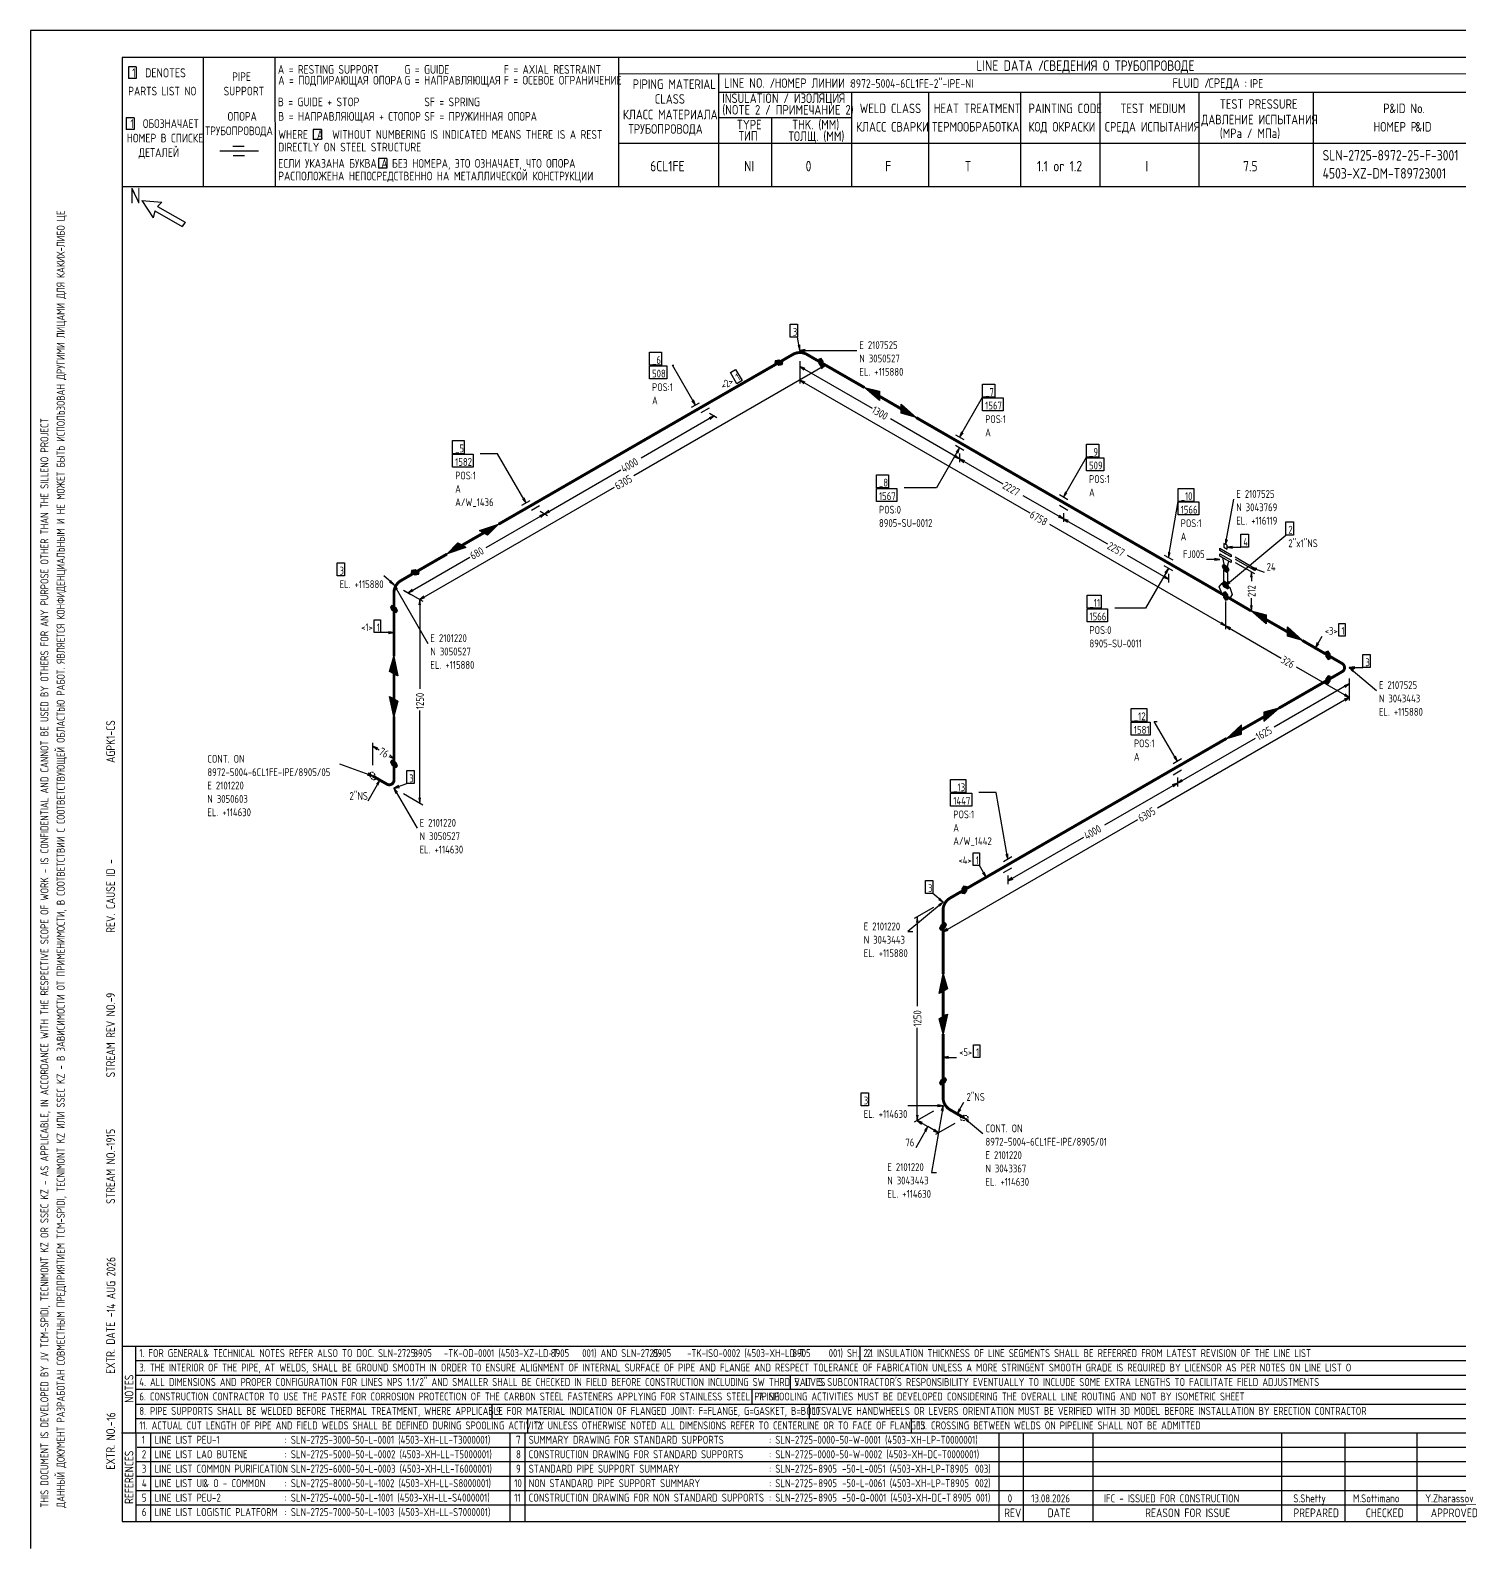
# Model space of a CAD drawing. Extents: x -1005 to 594, y -998 to 420.
# Drawn here: x 0 to 395.3, y 0 to 420 of the extents above; entities that cross this region are included whole.
import ezdxf

# ---------------------------------------------------------------- set-up
doc = ezdxf.new("R2010")
doc.units = 0
doc.linetypes.add('GT100', pattern=[0.8, 0.533333, -0.266667])
doc.styles.add('TTFN17', font='GOST type A')

msp = doc.modelspace()

# ---------------------------------------------------------------- linework, layer by layer
at = {"layer": 'GT_1', "flags": 128}
for points in [[(0, 420), (0, 0)], [(594, 420), (0, 420)], [(589.1, 412.5), (25.4, 412.5)], [(25.4, 412.5), (25.4, 7.5)], [(47.8, 412.5), (47.8, 376.7)], [(67.6, 412.5), (67.7, 376.7)], [(162.7, 412.5), (162.7, 376.7)], [(29.3, 409.9), (27.1, 409.9)], [(27.1, 409.9), (27.1, 406.7)], [(29.3, 409.9), (29.3, 406.7)], [(589.1, 408), (162.7, 407.9)], [(190.3, 407.8), (190.3, 376.7)], [(29.3, 406.7), (27.1, 406.7)], [(190.3, 402.9), (402.7, 402.9)], [(227.1, 402.9), (227.1, 376.7)], [(248.4, 402.9), (248.4, 376.8)], [(273.9, 402.9), (273.9, 376.7)], [(295.8, 402.9), (295.8, 376.7)], [(323.2, 402.9), (323.2, 376.7)], [(354.8, 402.9), (354.8, 376.8)], [(28.7, 395.8), (26.5, 395.8)], [(26.5, 395.8), (26.5, 392.6)], [(28.7, 395.8), (28.7, 392.6)], [(227.1, 395.8), (190.3, 395.8)], [(205, 395.8), (205, 376.7)], [(28.7, 392.6), (26.5, 392.6)], [(80.5, 392.6), (78.2, 392.6)], [(78.2, 392.6), (78.2, 389.8)], [(80.5, 392.6), (80.5, 389.8)], [(63.1, 386.6), (52.4, 386.6)], [(59.1, 387.9), (56, 387.9)], [(80.5, 389.8), (78.2, 389.8)], [(230.2, 388.7), (162.7, 388.7)], [(402.7, 388.7), (226.9, 388.7)], [(59.2, 385.3), (56.1, 385.3)], [(98.6, 384.6), (96.3, 384.6)], [(96.3, 384.6), (96.3, 381.9)], [(98.6, 384.6), (98.6, 381.9)], [(98.6, 381.9), (96.3, 381.9)], [(402.7, 376.7), (25.4, 376.7)], [(30.8, 372.9), (34, 368.1)], [(30.8, 372.9), (36.4, 372.5)], [(34.4, 370.1), (34, 368.1)], [(34.4, 370.1), (42, 365.7)], [(36.4, 372.5), (35.2, 371.3)], [(35.2, 371.3), (42.8, 366.9)], [(42.8, 366.9), (42, 365.7)], [(210.15, 338.75), (212.175, 338.75), (212.175, 335.15), (210.15, 335.15), (210.15, 338.75)], [(212.85, 331.475), (212.175, 335.15)], [(212.325, 332.9), (212.85, 331.475), (212.85, 332.975)], [(171.225, 330.95), (174.6, 330.95), (174.6, 327.35), (171.225, 327.35), (171.225, 330.95)], [(207, 328.775), (206.025, 328.625), (205.875, 328.1), (207, 327.425), (207.975, 327.575), (208.125, 328.1), (207, 328.775)], [(205.904, 328.2), (207.958, 328.2)], [(205.961, 328.4), (207.625, 328.4)], [(206.018, 328.6), (207.292, 328.6)], [(206.042, 328), (208.096, 328)], [(206.375, 327.8), (208.039, 327.8)], [(206.708, 327.6), (207.982, 327.6)], [(214.35, 331.7), (212.85, 331.475), (214.35, 331.25)], [(212.85, 331.475), (228.6, 331.475)], [(212.85, 328.475), (212.85, 326.075)], [(212.85, 328.475), (212.85, 322.325)], [(215.475, 329.975), (220.8, 326.9)], [(219.3, 328.4), (218.7, 329.225), (218.1, 329.075), (218.1, 327.8), (218.7, 326.975), (219.3, 327.125), (219.3, 328.4)], [(218.1, 329), (218.864, 329)], [(218.1, 328.8), (219.009, 328.8)], [(218.1, 328.6), (219.155, 328.6)], [(218.1, 328.4), (219.3, 328.4)], [(218.1, 328.2), (219.3, 328.2)], [(218.1, 328), (219.3, 328)], [(218.1, 327.8), (219.3, 327.8)], [(218.245, 327.6), (219.3, 327.6)], [(219.975, 327.35), (166.95, 296.75)], [(171.225, 327.2), (176.025, 327.2), (176.025, 323.6), (171.225, 323.6), (171.225, 327.2)], [(183.975, 316.325), (177.6, 327.35), (177.975, 327.35)], [(193.65, 325.325), (195.075, 326.225), (196.875, 323.15), (195.45, 322.25), (193.65, 325.325)], [(214.275, 326.45), (212.85, 326.975), (213.975, 326)], [(212.85, 326.975), (232.8, 315.5)], [(218.391, 327.4), (219.3, 327.4)], [(218.536, 327.2), (219.3, 327.2)], [(218.85, 326.375), (219.975, 327.35), (218.55, 326.825)], [(214.275, 322.7), (212.85, 323.225), (213.975, 322.25)], [(212.85, 323.225), (276.45, 286.55)], [(230.7, 321.2), (234.825, 320.15), (234.825, 317.6), (230.7, 321.2), (234.825, 320), (234.825, 317.675), (231.075, 320.975), (234.825, 319.775), (234.825, 317.9), (231.45, 320.75), (234.825, 319.625), (234.825, 318.05), (231.825, 320.525), (234.825, 319.475), (234.825, 318.2), (232.275, 320.3), (234.825, 319.325), (234.825, 318.35), (232.65, 320.075), (234.825, 319.1), (234.825, 318.575), (233.025, 319.85), (234.825, 318.95), (234.825, 318.725), (233.475, 319.625), (234.825, 318.8)], [(263.4, 322.1), (266.775, 322.1), (266.775, 318.5), (263.4, 318.5), (263.4, 322.1)], [(182.85, 315.725), (185.1, 317)], [(183, 317.45), (183.975, 316.325), (183.45, 317.75)], [(187.725, 315.5), (185.475, 314.225)], [(240.9, 315.275), (240.9, 316.625), (245.025, 312.875), (240.9, 314.075), (240.9, 316.475), (244.65, 313.1), (240.9, 314.15), (240.9, 316.25), (244.2, 313.325), (240.9, 314.375), (240.9, 316.1), (243.825, 313.625), (240.9, 314.525), (240.9, 315.95), (243.45, 313.775), (240.9, 314.675), (240.9, 315.8), (243, 314.075), (240.9, 314.825), (240.9, 315.575), (242.7, 314.225), (240.9, 315.05), (240.9, 315.425), (242.25, 314.525), (240.9, 315.2), (240.9, 315.275), (245.025, 312.875)], [(257.025, 307.475), (263.4, 318.5)], [(263.4, 318.35), (269.1, 318.35), (269.1, 314.75), (263.4, 314.75), (263.4, 318.35)], [(189.15, 313.325), (168.975, 301.7)], [(188.025, 312.35), (189.15, 313.325), (187.725, 312.8)], [(187.875, 314.075), (189.9, 312.875)], [(257.025, 301.475), (237.9, 312.5)], [(255.9, 308.15), (258.225, 306.8)], [(255.9, 308.15), (258.225, 306.8)], [(257.55, 308.9), (257.025, 307.475), (258, 308.6)], [(116.775, 306.5), (120, 306.5), (120, 302.9), (116.775, 302.9), (116.775, 306.5)], [(116.775, 302.75), (122.475, 302.75), (122.475, 299.15), (116.775, 299.15), (116.775, 302.75)], [(137.1, 289.25), (129.225, 302.9), (124.425, 302.9)], [(257.025, 304.475), (250.65, 293.45), (241.65, 293.45)], [(255.6, 302), (257.025, 301.475), (255.9, 302.45)], [(258.225, 303.8), (255.9, 305.15)], [(258.225, 303.8), (255.9, 305.15)], [(256.5, 303.05), (257.025, 304.475), (256.05, 303.35)], [(257.025, 302.975), (257.025, 300.575)], [(257.025, 302.975), (257.025, 300.575)], [(292.125, 305.525), (295.5, 305.525), (295.5, 301.925), (292.125, 301.925), (292.125, 305.525)], [(142.275, 286.25), (163.275, 298.4)], [(258.45, 300.95), (257.025, 301.475), (258.15, 300.5)], [(257.025, 301.475), (268.95, 294.575)], [(285.75, 290.9), (292.125, 301.925)], [(292.125, 301.775), (296.925, 301.775), (296.925, 298.175), (292.125, 298.175), (292.125, 301.775)], [(234, 297.05), (237.375, 297.05), (237.375, 293.45), (234, 293.45), (234, 297.05)], [(107.7, 262.55), (161.55, 293.6)], [(135.975, 288.65), (138.225, 289.925)], [(136.125, 290.375), (137.1, 289.25), (136.575, 290.675)], [(234, 293.3), (239.7, 293.3), (239.7, 289.7), (234, 289.7), (234, 293.3)], [(285.75, 284.9), (274.65, 291.275)], [(284.625, 291.575), (286.95, 290.225)], [(286.275, 292.325), (285.75, 290.9), (286.725, 292.025)], [(317.475, 293.3), (321.825, 293.3), (321.825, 289.7), (317.475, 289.7), (317.475, 293.3)], [(330.6, 277.775), (332.85, 290.3)], [(142.275, 286.25), (126, 276.875)], [(140.85, 288.425), (138.6, 287.15)], [(141.15, 285.275), (142.275, 286.25), (140.85, 285.725)], [(141, 287), (143.025, 285.8)], [(141, 287), (143.025, 285.8)], [(143.4, 287.225), (142.275, 286.25), (143.7, 286.775)], [(284.325, 285.425), (285.75, 284.9), (284.625, 285.875)], [(286.95, 287.225), (284.625, 288.575)], [(285.75, 286.4), (285.75, 284)], [(285.75, 286.4), (285.75, 284)], [(314.775, 274.175), (317.475, 289.7)], [(317.475, 289.55), (323.175, 289.55), (323.175, 285.95), (317.475, 285.95), (317.475, 289.55)], [(125.4, 281), (124.2, 281.675), (129.525, 283.4), (126.45, 280.4), (124.35, 281.6), (129.15, 283.175), (126.375, 280.475), (124.5, 281.525), (128.7, 282.95), (126.225, 280.55), (124.65, 281.45), (128.325, 282.65), (126.075, 280.625), (124.8, 281.3), (127.95, 282.5), (125.925, 280.7), (124.95, 281.225), (127.5, 282.2), (125.775, 280.775), (125.1, 281.15), (127.2, 282.05), (125.625, 280.85), (125.25, 281.075), (126.75, 281.75), (125.475, 280.925), (125.4, 281), (129.525, 283.4)], [(330.6, 255.275), (282, 283.325)], [(287.175, 284.375), (285.75, 284.9), (286.875, 283.925)], [(285.75, 284.9), (297.9, 277.925)], [(347.25, 284), (349.425, 284), (349.425, 280.4), (347.25, 280.4), (347.25, 284)], [(115.275, 275.15), (118.275, 278.225), (120.45, 276.95), (115.275, 275.15), (118.425, 278.15), (120.375, 277.025), (115.65, 275.375), (118.575, 278.075), (120.225, 277.1), (116.025, 275.6), (118.725, 278), (120.075, 277.175), (116.4, 275.825), (118.875, 277.85), (119.925, 277.25), (116.85, 276.05), (119.025, 277.775), (119.775, 277.325), (117.225, 276.275), (119.175, 277.7), (119.625, 277.4), (117.6, 276.5), (119.25, 277.625), (119.475, 277.475), (118.05, 276.725), (119.4, 277.55)], [(330.075, 277.025), (331.05, 276.5), (331.05, 277.55), (330.075, 278.075), (330.075, 277.025)], [(330.6, 266.45), (347.25, 280.4)], [(330.6, 279.275), (330.6, 277.775), (331.125, 279.2)], [(332.55, 277.25), (331.05, 277.025), (332.55, 276.8)], [(334.8, 280.625), (336.975, 280.625), (336.975, 277.025), (334.8, 277.025), (334.8, 280.625)], [(104.475, 264.425), (121.575, 274.25)], [(314.775, 268.175), (303.45, 274.7)], [(313.65, 274.85), (315.975, 273.5)], [(313.65, 274.85), (315.975, 273.5)], [(314.775, 275.675), (314.775, 274.175), (315.3, 275.6)], [(329.025, 273.65), (325.275, 273.65)], [(327.525, 273.425), (329.025, 273.65), (327.525, 273.875)], [(330.6, 275.225), (329.025, 276.125), (329.025, 276.725), (332.175, 274.925), (332.175, 274.325), (330.6, 275.225)], [(330.6, 273.65), (329.025, 274.55), (329.025, 275.225), (332.175, 273.425), (332.175, 272.75), (330.6, 273.65)], [(329.775, 274.175), (330.3, 271.4), (330.975, 271.025), (331.5, 273.125)], [(331.05, 277.025), (334.8, 277.025)], [(333.225, 274.325), (338.55, 271.25)], [(333.225, 273.725), (338.55, 270.65)], [(84.825, 272.675), (86.85, 272.675), (86.85, 269.075), (84.825, 269.075), (84.825, 272.675)], [(100.575, 266.675), (97.725, 269.075)], [(106.425, 270.725), (105.45, 270.575), (105.3, 270.05), (106.425, 269.375), (107.4, 269.525), (107.55, 270.05), (106.425, 270.725)], [(105.343, 270.2), (107.3, 270.2)], [(105.383, 270), (107.536, 270)], [(105.4, 270.4), (106.967, 270.4)], [(105.612, 270.6), (106.633, 270.6)], [(105.717, 269.8), (107.479, 269.8)], [(106.05, 269.6), (107.421, 269.6)], [(314.775, 271.175), (308.4, 260.15), (299.925, 260.15)], [(313.35, 268.7), (314.775, 268.175), (313.65, 269.15)], [(315.975, 270.5), (313.65, 271.85)], [(315.975, 270.5), (313.65, 271.85)], [(314.25, 269.75), (314.775, 271.175), (313.8, 270.05)], [(314.775, 269.675), (314.775, 267.275)], [(330, 272.225), (329.625, 271.775), (330, 270.95), (331.2, 270.275), (331.575, 270.725), (331.2, 271.55), (330, 272.225)], [(329.646, 271.8), (330.756, 271.8)], [(329.705, 271.6), (331.111, 271.6)], [(329.795, 271.4), (331.268, 271.4)], [(329.812, 272), (330.4, 272)], [(329.886, 271.2), (331.359, 271.2)], [(329.977, 271), (331.45, 271)], [(330.6, 267.35), (330.075, 267.65), (330.075, 270.65), (331.125, 270.05), (331.125, 267.05), (330.6, 267.35)], [(330.267, 270.8), (331.541, 270.8)], [(330.622, 270.6), (331.471, 270.6)], [(333.225, 272.825), (338.55, 269.75)], [(337.95, 268.7), (337.725, 270.2), (337.5, 268.7)], [(339.225, 271.175), (337.725, 271.4), (339, 270.65)], [(337.725, 271.4), (341.25, 270.125)], [(337.725, 270.2), (337.725, 267.65)], [(99.3, 267.425), (100.575, 266.675), (99.6, 267.8)], [(101.55, 265.55), (100.575, 266.675), (101.1, 265.25)], [(100.575, 266.675), (109.95, 250.4)], [(103.2, 265.175), (108.525, 262.1)], [(103.2, 265.175), (105.225, 263.975)], [(103.2, 265.175), (108.525, 262.1)], [(105.6, 265.4), (104.475, 264.425), (105.9, 264.95)], [(330.6, 263.525), (329.625, 264.125), (328.8, 266.075), (329.625, 267.05), (331.725, 265.85), (332.4, 263.975), (331.725, 262.925), (330.6, 263.525)], [(330, 267.425), (329.625, 266.975), (330, 266.15), (331.2, 265.475), (331.575, 265.925), (331.2, 266.75), (330, 267.425)], [(329.646, 267), (330.756, 267)], [(329.705, 266.8), (331.111, 266.8)], [(329.795, 266.6), (331.268, 266.6)], [(329.812, 267.2), (330.4, 267.2)], [(329.886, 266.4), (331.359, 266.4)], [(329.977, 266.2), (331.45, 266.2)], [(331.2, 263.825), (330.6, 264.65), (330, 264.5), (330, 263.225), (330.6, 262.4), (331.2, 262.55), (331.2, 263.825)], [(330.267, 266), (331.541, 266)], [(331.575, 267.575), (330.6, 266.45), (331.875, 267.2)], [(330.622, 265.8), (331.471, 265.8)], [(99.975, 260.9), (99.6, 260.45), (99.975, 259.625), (101.175, 258.95), (101.55, 259.4), (101.175, 260.225), (99.975, 260.9)], [(99.725, 260.6), (100.508, 260.6)], [(107.925, 261.05), (107.7, 262.55), (107.475, 261.05)], [(108.825, 263.525), (107.7, 262.55), (109.125, 263.075)], [(107.7, 262.55), (107.7, 237.875)], [(292.275, 263.75), (296.175, 263.75), (296.175, 260.15), (292.275, 260.15), (292.275, 263.75)], [(330, 264.4), (330.782, 264.4)], [(330, 264.2), (330.927, 264.2)], [(330, 264), (331.073, 264)], [(330, 263.8), (331.2, 263.8)], [(330, 263.6), (331.2, 263.6)], [(330, 263.4), (331.2, 263.4)], [(330.018, 263.2), (331.2, 263.2)], [(330.164, 263), (331.2, 263)], [(330.309, 262.8), (331.2, 262.8)], [(330.455, 262.6), (331.2, 262.6)], [(330.6, 262.025), (330.6, 254.375)], [(330.6, 260.525), (330.6, 254.375)], [(333.225, 262.025), (338.55, 258.95)], [(337.5, 260.9), (337.725, 259.4), (337.95, 260.9)], [(337.725, 259.4), (337.725, 262.925)], [(95.1, 256.925), (96.825, 256.925), (96.825, 253.4), (95.1, 253.4), (95.1, 256.925)], [(99.623, 260.4), (100.864, 260.4)], [(99.714, 260.2), (101.186, 260.2)], [(99.805, 260), (101.277, 260)], [(99.895, 259.8), (101.368, 259.8)], [(100.019, 259.6), (101.459, 259.6)], [(100.375, 259.4), (101.55, 259.4)], [(100.731, 259.2), (101.383, 259.2)], [(292.275, 260), (297.975, 260), (297.975, 256.4), (292.275, 256.4), (292.275, 260)], [(329.175, 255.8), (330.6, 255.275), (329.475, 256.25)], [(337.65, 259.4), (341.775, 258.35), (341.775, 255.8), (337.65, 259.4), (341.775, 258.2), (341.775, 255.875), (338.025, 259.175), (341.775, 257.975), (341.775, 256.1), (338.4, 258.95), (341.775, 257.825), (341.775, 256.25), (338.775, 258.725), (341.775, 257.675), (341.775, 256.4), (339.225, 258.5), (341.775, 257.525), (341.775, 256.55), (339.6, 258.275), (341.775, 257.3), (341.775, 256.775), (339.975, 258.05), (341.775, 257.15), (341.775, 256.925), (340.425, 257.825), (341.775, 257)], [(100.575, 253.4), (96.825, 253.4)], [(99.075, 253.175), (100.575, 253.4), (99.075, 253.625)], [(332.025, 254.75), (330.6, 255.275), (331.725, 254.3)], [(330.6, 255.275), (345.975, 246.35)], [(347.7, 253.625), (347.7, 254.975), (351.825, 251.225), (347.7, 252.425), (347.7, 254.825), (351.45, 251.45), (347.7, 252.5), (347.7, 254.6), (351, 251.675), (347.7, 252.725), (347.7, 254.45), (350.625, 251.975), (347.7, 252.875), (347.7, 254.3), (350.25, 252.125), (347.7, 253.025), (347.7, 254.15), (349.8, 252.425), (347.7, 253.175), (347.7, 253.925), (349.5, 252.575), (347.7, 253.4), (347.7, 253.775), (349.05, 252.875), (347.7, 253.55), (347.7, 253.625), (351.825, 251.225)], [(355.425, 249.2), (357.3, 252.425)], [(361.95, 255.95), (363.675, 255.95), (363.675, 252.425), (361.95, 252.425), (361.95, 255.95)], [(355.95, 250.625), (355.425, 249.2), (356.4, 250.325)], [(359.55, 247.4), (358.95, 248.225), (358.35, 248.075), (358.35, 246.8), (358.95, 245.975), (359.55, 246.125), (359.55, 247.4)], [(358.35, 248), (359.114, 248)], [(358.35, 247.8), (359.259, 247.8)], [(100.575, 242), (99.375, 242.675), (100.575, 246.8), (101.625, 241.4), (99.525, 242.6), (100.575, 246.35), (101.55, 241.475), (99.675, 242.525), (100.575, 245.825), (101.4, 241.55), (99.825, 242.45), (100.575, 245.375), (101.25, 241.625), (99.975, 242.3), (100.575, 244.925), (101.1, 241.7), (100.125, 242.225), (100.575, 244.475), (100.95, 241.775), (100.275, 242.15), (100.575, 244.025), (100.8, 241.85), (100.425, 242.075), (100.575, 243.575), (100.65, 241.925), (100.575, 242), (100.575, 246.8)], [(364.8, 235.475), (350.25, 243.875)], [(358.35, 247.6), (359.405, 247.6)], [(358.35, 247.4), (359.55, 247.4)], [(358.35, 247.2), (359.55, 247.2)], [(358.35, 247), (359.55, 247)], [(358.35, 246.8), (359.55, 246.8)], [(358.495, 246.6), (359.55, 246.6)], [(358.641, 246.4), (359.55, 246.4)], [(358.786, 246.2), (359.55, 246.2)], [(366.3, 243.95), (364.8, 243.725), (366.3, 243.5)], [(364.8, 243.725), (368.55, 243.725)], [(366.075, 242.975), (364.8, 243.725), (365.775, 242.6)], [(364.8, 243.725), (372.3, 237.425)], [(368.55, 247.325), (370.575, 247.325), (370.575, 243.725), (368.55, 243.725), (368.55, 247.325)], [(358.35, 239.375), (358.95, 239.225), (359.55, 240.05), (359.55, 241.325), (358.95, 241.475), (358.35, 240.65), (358.35, 239.375)], [(358.35, 240.6), (359.55, 240.6)], [(358.35, 240.4), (359.55, 240.4)], [(358.35, 240.2), (359.55, 240.2)], [(358.35, 240), (359.514, 240)], [(358.35, 239.8), (359.368, 239.8)], [(358.35, 239.6), (359.223, 239.6)], [(358.35, 239.4), (359.077, 239.4)], [(358.459, 240.8), (359.55, 240.8)], [(358.605, 241), (359.55, 241)], [(358.75, 241.2), (359.55, 241.2)], [(364.8, 240.725), (364.8, 234.575)], [(364.8, 240.725), (364.8, 238.325)], [(364.8, 240.725), (364.8, 234.575)], [(100.575, 230.225), (99.375, 235.7), (101.625, 234.425), (100.575, 230.225), (99.525, 235.625), (101.55, 234.5), (100.575, 230.675), (99.675, 235.55), (101.4, 234.575), (100.575, 231.05), (99.825, 235.475), (101.25, 234.65), (100.575, 231.575), (99.975, 235.325), (101.1, 234.725), (100.575, 232.025), (100.125, 235.25), (100.95, 234.8), (100.575, 232.475), (100.275, 235.175), (100.8, 234.875), (100.575, 232.925), (100.425, 235.1), (100.65, 234.95), (100.575, 233.375), (100.575, 235.025)], [(364.8, 235.475), (311.775, 204.875)], [(364.8, 239.225), (344.025, 227.225)], [(363.675, 238.25), (364.8, 239.225), (363.375, 238.7)], [(363.375, 236), (364.8, 235.475), (363.675, 236.45)], [(363.675, 234.5), (364.8, 235.475), (363.375, 234.95)], [(107.7, 206.225), (107.7, 231.875)], [(304.5, 232.4), (308.85, 232.4), (308.85, 228.8), (304.5, 228.8), (304.5, 232.4)], [(345.3, 232.475), (341.175, 231.425), (341.175, 228.875), (345.3, 232.475), (341.175, 231.275), (341.175, 228.95), (344.925, 232.25), (341.175, 231.05), (341.175, 229.175), (344.55, 232.025), (341.175, 230.9), (341.175, 229.325), (344.175, 231.8), (341.175, 230.75), (341.175, 229.475), (343.725, 231.575), (341.175, 230.6), (341.175, 229.625), (343.35, 231.35), (341.175, 230.375), (341.175, 229.85), (342.975, 231.125), (341.175, 230.225), (341.175, 230), (342.525, 230.9), (341.175, 230.075)], [(304.5, 228.65), (309.75, 228.65), (309.75, 225.05), (304.5, 225.05), (304.5, 228.65)], [(317.25, 217.775), (310.875, 228.8), (311.7, 228.8)], [(335.025, 226.55), (335.025, 227.9), (330.9, 224.15), (335.025, 225.35), (335.025, 227.75), (331.275, 224.375), (335.025, 225.425), (335.025, 227.525), (331.725, 224.6), (335.025, 225.65), (335.025, 227.375), (332.1, 224.9), (335.025, 225.8), (335.025, 227.225), (332.475, 225.05), (335.025, 225.95), (335.025, 227.075), (332.925, 225.35), (335.025, 226.1), (335.025, 226.85), (333.225, 225.5), (335.025, 226.325), (335.025, 226.7), (333.675, 225.8), (335.025, 226.475), (335.025, 226.55), (330.9, 224.15)], [(94.725, 216.725), (94.725, 222.875)], [(317.25, 211.775), (338.85, 224.225)], [(96.15, 221.45), (94.725, 221.975), (95.85, 221)], [(94.725, 221.975), (96.45, 221)], [(99.15, 219.125), (100.575, 218.6), (99.45, 219.575)], [(100.575, 218.6), (99.675, 219.125)], [(100.575, 213.35), (100.575, 219.5)], [(318.375, 218.45), (316.05, 217.1)], [(316.275, 218.9), (317.25, 217.775), (316.725, 219.2)], [(94.725, 213.725), (85.575, 217.025)], [(93.225, 213.95), (94.725, 213.725), (93.45, 214.475)], [(99.975, 218.075), (99.6, 217.625), (99.975, 216.8), (101.175, 216.125), (101.55, 216.575), (101.175, 217.4), (99.975, 218.075)], [(99.611, 217.6), (100.819, 217.6)], [(99.702, 217.4), (101.175, 217.4)], [(99.746, 217.8), (100.464, 217.8)], [(99.793, 217.2), (101.266, 217.2)], [(99.884, 217), (101.357, 217)], [(99.975, 216.8), (101.448, 216.8)], [(100.331, 216.6), (101.539, 216.6)], [(100.686, 216.4), (101.404, 216.4)], [(104.1, 215.225), (106.125, 215.225), (106.125, 211.625), (104.1, 211.625), (104.1, 215.225)], [(316.05, 214.1), (318.375, 215.45)], [(96.675, 212.6), (93.3, 206.75)], [(96.15, 211.175), (96.675, 212.6), (95.7, 211.475)], [(100.575, 210.35), (104.1, 211.625)], [(101.85, 211.1), (100.575, 210.35), (102.075, 210.575)], [(101.55, 209.225), (100.575, 210.35), (101.1, 208.925)], [(100.575, 210.35), (106.95, 199.325)], [(254.55, 212.75), (258.75, 212.75), (258.75, 209.15), (254.55, 209.15), (254.55, 212.75)], [(317.25, 211.775), (297.075, 200.15)], [(316.125, 210.8), (317.25, 211.775), (315.825, 211.25)], [(317.25, 213.275), (317.25, 210.875)], [(317.25, 213.275), (317.25, 210.875)], [(318.375, 212.75), (317.25, 211.775), (318.675, 212.3)], [(103.2, 208.85), (108.525, 205.775)], [(107.475, 207.725), (107.7, 206.225), (107.925, 207.725)], [(254.55, 209), (260.4, 209), (260.4, 205.4), (254.55, 205.4), (254.55, 209)], [(270.375, 190.7), (267.15, 209.15), (262.35, 209.15)], [(252.45, 170.6), (306.3, 201.725)], [(270.375, 184.7), (291.375, 196.85)], [(260.775, 192.5), (262.5, 192.5), (262.5, 188.975), (260.775, 188.975), (260.775, 192.5)], [(271.5, 191.375), (269.175, 190.025)], [(269.85, 192.125), (270.375, 190.7), (270.375, 192.2)], [(247.575, 184.85), (249.6, 184.85), (249.6, 181.25), (247.575, 181.25), (247.575, 184.85)], [(264.375, 185.75), (262.5, 188.975)], [(263.4, 186.875), (264.375, 185.75), (263.85, 187.175)], [(269.175, 187.025), (271.5, 188.375)], [(270.375, 186.2), (270.375, 183.8)], [(271.5, 185.675), (270.375, 184.7), (271.8, 185.225)], [(252.45, 178.85), (249.6, 181.25)], [(257.7, 182.525), (258.3, 183.35), (258.9, 183.2), (258.9, 181.925), (258.3, 181.1), (257.7, 181.25), (257.7, 182.525)], [(257.7, 182.4), (258.9, 182.4)], [(257.7, 182.2), (258.9, 182.2)], [(257.7, 182), (258.9, 182)], [(257.7, 181.8), (258.809, 181.8)], [(257.7, 181.6), (258.664, 181.6)], [(257.7, 181.4), (258.518, 181.4)], [(257.755, 182.6), (258.9, 182.6)], [(257.9, 182.8), (258.9, 182.8)], [(258.045, 183), (258.9, 183)], [(258.191, 183.2), (258.9, 183.2)], [(252.45, 178.85), (242.7, 170.675), (244.125, 170.675)], [(249.825, 177.35), (244.5, 174.275)], [(251.175, 179.6), (252.45, 178.85), (251.475, 179.975)], [(251.475, 177.725), (252.45, 178.85), (251.175, 178.1)], [(245.55, 173.225), (245.325, 174.725), (245.1, 173.225)], [(245.325, 174.725), (245.325, 150.05)], [(253.05, 171.8), (253.425, 172.625), (253.05, 173.075), (251.85, 172.4), (251.475, 171.575), (251.85, 171.125), (253.05, 171.8)], [(251.85, 172.4), (253.323, 172.4)], [(252.206, 172.6), (253.414, 172.6)], [(252.45, 175.85), (252.45, 169.7)], [(252.561, 172.8), (253.279, 172.8)], [(251.486, 171.6), (252.694, 171.6)], [(251.577, 171.8), (253.05, 171.8)], [(251.621, 171.4), (252.339, 171.4)], [(251.668, 172), (253.141, 172)], [(251.759, 172.2), (253.232, 172.2)], [(253.575, 171.575), (252.45, 170.6), (253.875, 171.125)], [(252.45, 158.975), (253.65, 154.85), (251.4, 153.575), (252.45, 158.975), (253.5, 154.775), (251.475, 153.65), (252.45, 158.525), (253.35, 154.7), (251.625, 153.725), (252.45, 158.15), (253.2, 154.625), (251.775, 153.8), (252.45, 157.625), (253.05, 154.475), (251.925, 153.875), (252.45, 157.175), (252.9, 154.4), (252.075, 153.95), (252.45, 156.725), (252.75, 154.325), (252.225, 154.025), (252.45, 156.275), (252.6, 154.25), (252.375, 154.1), (252.45, 155.825), (252.45, 154.175)], [(252.45, 147.2), (253.65, 147.875), (252.45, 142.4), (251.4, 146.6), (253.5, 147.8), (252.45, 142.85), (251.475, 146.675), (253.35, 147.725), (252.45, 143.375), (251.625, 146.75), (253.2, 147.65), (252.45, 143.825), (251.775, 146.825), (253.05, 147.5), (252.45, 144.275), (251.925, 146.9), (252.9, 147.425), (252.45, 144.725), (252.075, 146.975), (252.75, 147.35), (252.45, 145.175), (252.225, 147.05), (252.6, 147.275), (252.45, 145.625), (252.375, 147.125), (252.45, 147.2), (252.45, 142.4)], [(245.325, 118.4), (245.325, 144.05)], [(260.85, 139.4), (262.575, 139.4), (262.575, 135.875), (260.85, 135.875), (260.85, 139.4)], [(253.95, 136.1), (252.45, 135.875), (253.95, 135.65)], [(252.45, 135.875), (256.2, 135.875)], [(253.05, 128.975), (253.425, 129.8), (253.05, 130.25), (251.85, 129.575), (251.475, 128.75), (251.85, 128.3), (253.05, 128.975)], [(229.8, 126.125), (231.825, 126.125), (231.825, 122.525), (229.8, 122.525), (229.8, 126.125)], [(251.498, 128.8), (252.739, 128.8)], [(251.589, 129), (253.061, 129)], [(251.6, 128.6), (252.383, 128.6)], [(251.68, 129.2), (253.152, 129.2)], [(251.77, 129.4), (253.243, 129.4)], [(251.894, 129.6), (253.334, 129.6)], [(252.25, 129.8), (253.425, 129.8)], [(252.606, 130), (253.258, 130)], [(252.45, 122.525), (242.7, 122.525)], [(252.45, 122.525), (249.225, 104.075), (250.65, 104.075)], [(250.95, 122.3), (252.45, 122.525), (250.95, 122.75)], [(252.45, 121.025), (252.45, 122.525), (251.925, 121.1)], [(256.35, 120.275), (258.225, 123.5)], [(249.825, 121.025), (244.5, 117.95)], [(249.825, 121.025), (244.5, 117.95)], [(245.1, 119.9), (245.325, 118.4), (245.55, 119.9)], [(246.75, 117.875), (245.325, 118.4), (246.45, 117.425)], [(245.325, 118.4), (248.25, 116.75)], [(255.675, 117.65), (250.35, 114.575)], [(256.875, 121.7), (256.35, 120.275), (257.325, 121.4)], [(259.575, 118.4), (258.3, 119.15), (259.275, 118.025)], [(258.3, 119.15), (263.475, 114.8)], [(248.25, 116.75), (244.875, 110.9)], [(247.725, 115.325), (248.25, 116.75), (247.275, 115.625)], [(251.175, 115.025), (248.25, 116.75)], [(249.75, 115.55), (251.175, 115.025), (250.05, 116)], [(25.3, 56), (402.7, 56)], [(29.1, 56), (29.2, 7.5)], [(229.4, 56), (229.4, 52)], [(29.1, 52), (402.7, 52)], [(29.1, 48), (402.7, 48)], [(210.2, 48), (210.2, 44)], [(402.7, 44), (29.1, 44)], [(199.6, 44), (199.6, 40)], [(29.2, 40), (402.7, 40)], [(127.6, 40), (127.6, 36)], [(215.4, 40), (215.4, 36)], [(29.1, 36), (402.7, 36)], [(137.5, 36), (137.5, 32)], [(243.6, 36), (243.6, 32)], [(25.2, 32), (402.7, 32)], [(33.2, 32), (33.2, 7.6)], [(132.6, 32), (132.6, 7.6)], [(136.8, 32), (136.8, 7.6)], [(267.9, 32), (267.9, 7.5)], [(274.6, 32), (274.6, 7.5)], [(293.9, 32), (293.9, 7.5)], [(346.1, 32), (346.1, 7.5)], [(363.6, 32), (363.6, 7.5)], [(383.5, 32), (383.5, 7.5)], [(402.7, 28), (29.5, 28)], [(402.7, 24), (29.1, 24)], [(402.7, 20), (29.1, 20)], [(402.7, 16), (29.1, 16)], [(402.7, 12), (29.2, 12)], [(25.4, 7.5), (589.1, 7.5)], [(0, 0), (0, 0)]]:
    msp.add_lwpolyline(points, dxfattribs=at)
at = {"layer": 'GT_1', "const_width": 0.8, "flags": 128}
for points in [[(185.25, 315.575), (207, 328.1)], [(207, 328.1), (210.9, 330.35)], [(214.8, 330.35), (218.7, 328.1)], [(218.7, 328.1), (230.7, 321.2)], [(234.825, 318.8), (240.9, 315.275)], [(138.375, 288.5), (185.25, 315.575)], [(245.025, 312.875), (257.025, 305.975)], [(257.025, 305.975), (285.75, 289.4)], [(129.525, 283.4), (138.375, 288.5)], [(285.75, 289.4), (314.775, 272.675)], [(119.4, 277.55), (125.4, 281)], [(106.425, 270.05), (115.275, 275.15)], [(314.775, 272.675), (330.6, 263.525)], [(102.525, 267.8), (106.425, 270.05)], [(100.575, 259.925), (100.575, 264.425)], [(330.6, 263.525), (337.65, 259.4)], [(100.575, 246.8), (100.575, 259.925)], [(341.775, 257), (347.7, 253.625)], [(351.825, 251.225), (358.95, 247.1)], [(358.95, 247.1), (362.85, 244.85)], [(100.575, 235.025), (100.575, 242)], [(358.95, 240.35), (345.3, 232.475)], [(362.85, 242.6), (358.95, 240.35)], [(100.575, 217.1), (100.575, 230.225)], [(341.175, 230.075), (335.025, 226.55)], [(330.9, 224.15), (317.25, 216.275)], [(100.575, 212.6), (100.575, 217.1)], [(317.25, 216.275), (270.375, 189.2)], [(94.725, 213.725), (98.625, 211.475)], [(270.375, 189.2), (258.3, 182.225)], [(258.3, 182.225), (254.4, 179.975)], [(252.45, 176.6), (252.45, 172.1)], [(252.45, 172.1), (252.45, 158.975)], [(252.45, 154.175), (252.45, 147.2)], [(252.45, 142.4), (252.45, 129.275)], [(252.45, 129.275), (252.45, 124.775)], [(254.4, 121.4), (258.3, 119.15)]]:
    msp.add_lwpolyline(points, dxfattribs=at)
for points in [[(210.9, 330.35, -0.267941), (214.8, 330.35)], [(100.575, 264.425, -0.268116), (102.525, 267.8)], [(362.85, 244.85, -0.57736), (362.85, 242.6)], [(98.625, 211.475, 0.577127), (100.575, 212.6)], [(254.4, 179.975, 0.267786), (252.45, 176.6)], [(252.45, 124.775, 0.268126), (254.4, 121.4)]]:
    msp.add_lwpolyline(points, format="xyb", dxfattribs=at)
at = {"layer": 'GT_1', "linetype": 'GT100', "flags": 128}
for points in [[(95.325, 212.75), (94.725, 212.6), (94.125, 213.425), (94.125, 214.7), (94.725, 214.85), (95.325, 214.025), (95.325, 212.75)], [(259.425, 119.15), (259.275, 119.675), (258.3, 119.825), (257.175, 119.15), (257.325, 118.625), (258.3, 118.475), (259.425, 119.15)]]:
    msp.add_lwpolyline(points, dxfattribs=at)

# ---------------------------------------------------------------- texts
at = {"layer": 'GT_1', "style": 'TTFN17'}
for s, height, p in [('LINE DATA /', 2.8875, (261.633, 408.8)), ('СВЕДЕНИЯ О ТРУБОПРОВОДЕ', 2.8875, (280.233, 408.8)), (' 1  DENOTES', 2.5025, (26.875, 407)), (' PIPE', 2.4062, (54.561, 406)), ('A = RESTING SUPPORT', 2.40625, (68.461, 408)), ('A = ПОДПИРАЮЩАЯ ОПОРА', 2.40625, (68.561, 405)), ('G = GUIDE', 2.4062, (103.461, 408)), ('G = НАПРАВЛЯЮЩАЯ', 2.40625, (103.461, 405)), ('F = AXIAL RESTRAINT', 2.40625, (130.961, 408)), ('F = ОСЕВОЕ ОГРАНИЧЕНИЕ', 2.40625, (130.961, 405)), ('PARTS LIST NO', 2.40625, (27.061, 402)), ('SUPPORT', 2.4062, (53.461, 402)), ('PIPING MATERIAL', 2.64687, (166.597, 403.8)), ('LINE NO. /', 2.6469, (191.897, 404.1)), ('НОМЕР ЛИНИИ :', 2.59875, (205.89, 404.1)), ('8972-5004-6CL1FE-2"-IPE-NI', 2.40625, (226.861, 404.1)), ('FLUID /', 2.6469, (315.897, 404.1)), ('СРЕДА :', 2.6469, (325.897, 404.1)), ('IPE', 2.4062, (337.361, 404.1)), ('B = GUIDE + STOP', 2.40625, (68.461, 399)), ('SF = SPRING', 2.40625, (108.961, 399)), ('CLASS', 2.6469, (172.697, 399.7)), ('(NOTE 2 / ПРИМЕЧАНИЕ 2)', 2.64687, (191.397, 396.7)), ('INSULATION / ИЗОЛЯЦИЯ', 2.64687, (191.397, 399.9)), ('WELD CLASS', 2.6469, (229.397, 397.1)), ('HEAT TREATMENT', 2.64687, (249.897, 397.1)), ('PAINTING CODE', 2.64687, (276.097, 397.1)), ('TEST MEDIUM', 2.64687, (301.497, 397.1)), ('TEST PRESSURE', 2.64687, (328.997, 398.3)), ('P', 2.647, (374.197, 397.1)), ('&ID No.', 2.6469, (375.908, 397.1)), (' 1  ОБОЗНАЧАЕТ', 2.40625, (26.461, 393)), ('ОПОРА', 2.4062, (54.561, 395)), ('B = НАПРАВЛЯЮЩАЯ + СТОПОР', 2.40625, (68.561, 395)), ('SF = ПРУЖИННАЯ ОПОРА', 2.40625, (108.961, 395)), ('КЛАСС МАТЕРИАЛА', 2.64687, (163.897, 395.4)), ('TYPE', 2.6469, (195.397, 392.6)), ('THK. (MM)', 2.6469, (210.697, 392.6)), ('ДАВЛЕНИЕ ИСПЫТАНИЯ', 2.64687, (323.897, 394)), ('НОМЕР В СПИСКЕ', 2.40625, (26.661, 389)), ('ТРУБОПРОВОДА', 2.40625, (48.361, 391)), ('WHERE  A  WITHOUT NUMBERING IS INDICATED MEANS THERE IS A REST', 2.40625, (68.561, 390)), ('ТРУБОПРОВОДА', 2.64687, (165.397, 391.4)), ('ТИП', 2.6469, (195.897, 389.5)), ('ТОЛЩ. (ММ)', 2.6469, (209.697, 389.4)), ('КЛАСС СВАРКИ', 2.64687, (228.397, 392)), ('ТЕРМООБРАБОТКА', 2.64687, (249.397, 392)), ('КОД ОКРАСКИ', 2.64687, (276.097, 392)), ('СРЕДА ИСПЫТАНИЯ', 2.64687, (297.197, 392)), ('(MPa / МПа)', 2.64687, (328.997, 390.2)), ('НОМЕР P', 2.6469, (371.497, 392)), ('&ID', 2.6469, (383.097, 392)), ('ДЕТАЛЕЙ', 2.4062, (29.961, 385)), ('DIRECTLY ON STEEL STRUCTURE', 2.40625, (68.561, 386.5)), ('SLN-2725-8972-25-F-3001', 2.8875, (357.433, 384)), ('ЕСЛИ УКАЗАНА БУКВА A БЕЗ НОМЕРА, ЭТО ОЗНАЧАЕТ, ЧТО ОПОРА', 2.40625, (68.561, 382)), ('6CL1FE', 2.8875, (171.433, 381)), ('NI', 2.8875, (197.433, 381)), ('0', 2.888, (214.433, 381)), ('F', 2.888, (236.433, 381)), ('T', 2.888, (258.433, 381)), ('1.1 or 1.2', 2.8875, (278.433, 381)), ('I', 2.888, (308.433, 381)), ('7.5', 2.8875, (335.433, 381)), ('РАСПОЛОЖЕНА НЕПОСРЕДСТВЕННО НА МЕТАЛЛИЧЕСКОЙ КОНСТРУКЦИИ', 2.40625, (68.561, 378.5)), ('4503-XZ-DM-T89723001', 2.8875, (357.433, 379)), ('N', 4.331, (27.55, 372.1)), ('3', 2.166, (210.88, 335.525)), ('E 2107525', 2.1656, (229.3, 331.85)), ('_6', 2.1656, (171.958, 327.725)), ('N 3050527', 2.1656, (229.3, 328.153)), ('508', 2.1656, (171.958, 323.975)), ('EL. +115880', 2.16562, (229.3, 324.455)), ('POS:1', 2.1656, (171.958, 320.225)), ('_7', 2.1656, (264.1, 318.875)), ('A', 2.166, (171.958, 316.528)), ('1567', 2.1656, (264.1, 315.125)), ('POS:1', 2.1656, (264.1, 311.375)), ('A', 2.166, (264.1, 307.678)), ('_5', 2.1656, (117.503, 303.275)), ('_9', 2.1656, (292.825, 302.3)), ('1582', 2.1656, (117.503, 299.525)), ('509', 2.1656, (292.825, 298.55)), ('A', 2.166, (117.503, 292.078)), ('POS:1', 2.1656, (117.503, 295.775)), ('_8', 2.1656, (234.729, 293.825)), ('POS:1', 2.1656, (292.825, 294.8)), ('A/W_1436', 2.1656, (117.503, 288.38)), ('1567', 2.1656, (234.729, 290.075)), ('A', 2.166, (292.825, 291.103)), ('_10', 2.1656, (318.175, 290.075)), ('E 2107525', 2.1656, (333.55, 290.675)), ('POS:0', 2.1656, (234.729, 286.325)), ('1566', 2.1656, (318.175, 286.325)), ('N 3043769', 2.1656, (333.55, 286.978)), ('8905-SU-0012', 2.16562, (234.729, 282.628)), ('POS:1', 2.1656, (318.175, 282.575)), ('EL. +116119', 2.16562, (333.55, 283.28)), ('2', 2.166, (347.95, 280.775)), ('A', 2.166, (318.175, 278.878)), ('4', 2.166, (335.5, 277.4)), ('2"x1"NS', 2.1656, (347.95, 277.025)), ('FJ005', 2.1656, (318.845, 274.025)), ('3', 2.166, (85.538, 269.45)), ('24', 2.1656, (341.95, 270.5)), ('EL. +115880', 2.16562, (85.538, 265.7)), ('_11', 2.1656, (292.945, 260.525)), ('1566', 2.1656, (292.945, 256.775)), ('<1>', 2.1656, (91.483, 253.775)), ('1', 2.166, (95.841, 253.775)), ('E 2101220', 2.1656, (110.65, 250.775)), ('POS:0', 2.1656, (292.945, 253.025)), ('<3>', 2.1656, (358, 252.8)), ('1', 2.166, (362.669, 252.8)), ('N 3050527', 2.1656, (110.65, 247.078)), ('8905-SU-0011', 2.16562, (292.945, 249.328)), ('EL. +115880', 2.16562, (110.65, 243.38)), ('3', 2.166, (369.25, 244.1)), ('E 2107525', 2.1656, (373, 237.8)), ('N 3043443', 2.1656, (373, 234.103)), ('_12', 2.1656, (305.233, 229.175)), ('EL. +115880', 2.16562, (373, 230.405)), ('1581', 2.1656, (305.233, 225.425)), ('POS:1', 2.1656, (305.233, 221.675)), ('CONT. ON', 2.1656, (48.959, 217.4)), ('A', 2.166, (305.233, 217.978)), ('8972-5004-6CL1FE-IPE/8905/05', 2.16562, (48.959, 213.703)), ('E 2101220', 2.1656, (48.959, 210.005)), ('3', 2.166, (104.8, 212)), ('_13', 2.1656, (255.273, 209.525)), ('N 3050603', 2.1656, (48.959, 206.308)), ('2"NS', 2.1656, (88.272, 207.125)), ('1447', 2.1656, (255.273, 205.775)), ('EL. +114630', 2.16562, (48.959, 202.61)), ('E 2101220', 2.1656, (107.65, 199.7)), ('POS:1', 2.1656, (255.273, 202.025)), ('N 3050527', 2.1656, (107.65, 196.003)), ('A', 2.166, (255.273, 198.328)), ('EL. +114630', 2.16562, (107.65, 192.305)), ('A/W_1442', 2.1656, (255.273, 194.63)), ('<4>', 2.1656, (256.692, 189.35)), ('1', 2.166, (261.516, 189.35)), ('3', 2.166, (248.305, 181.625)), ('E 2101220', 2.1656, (230.513, 171.05)), ('N 3043443', 2.1656, (230.513, 167.353)), ('EL. +115880', 2.16562, (230.513, 163.655)), ('<5>', 2.1656, (256.9, 136.25)), ('1', 2.166, (261.569, 136.25)), ('2"NS', 2.1656, (258.925, 123.875)), ('3', 2.166, (230.513, 122.9)), ('EL. +114630', 2.16562, (230.513, 119.15)), ('76', 2.1656, (242.025, 111.275)), ('CONT. ON', 2.1656, (264.175, 115.175)), ('8972-5004-6CL1FE-IPE/8905/01', 2.16562, (264.175, 111.478)), ('E 2101220', 2.1656, (264.175, 107.78)), ('E 2101220', 2.1656, (237.038, 104.45)), ('N 3043367', 2.1656, (264.175, 104.083)), ('N 3043443', 2.1656, (237.038, 100.753)), ('EL. +114630', 2.16562, (264.175, 100.385)), ('EL. +114630', 2.16562, (237.038, 97.055)), ('1. FOR GENERAL', 2.18487, (30.128, 53)), ('& TECHNICAL NOTES REFER ALSO TO DOC. SLN-2725-      -TK-OD-0001 (4503-XZ-LD-T      001) AND SLN-2725-      -TK-ISO-0002 (4503-XH-LD-T      001) SH. 2.1', 2.18487, (47.868, 53)), ('8905', 2.1849, (105.928, 53)), ('8905', 2.1849, (143.928, 53)), ('8905', 2.1849, (172.128, 53)), ('8905', 2.1849, (210.728, 53)), ('2. INSULATION THICKNESS OF LINE SEGMENTS SHALL BE REFERRED FROM LATEST REVISION OF THE LINE LIST', 2.18487, (231.328, 53)), ('3. THE INTERIOR OF THE PIPE, AT WELDS, SHALL BE GROUND SMOOTH IN ORDER TO ENSURE ALIGNMENT OF INTERNAL SURFACE OF PIPE AND FLANGE AND RESPECT TOLERANCE OF FABRICATION UNLESS A MORE STRINGENT SMOOTH GRADE IS REQUIRED BY LICENSOR AS PER NOTES ON LINE LIST O', 2.18487, (30.128, 49)), ('4. ALL DIMENSIONS AND PROPER CONFIGURATION FOR LINES NPS 1.1/2" AND SMALLER SHALL BE CHECKED IN FIELD BEFORE CONSTRUCTION INCLUDING SW THRD VALVES', 2.18487, (30.128, 45)), ("5. IT IS SUBCONTRACTOR'S RESPONSIBILITY EVENTUALLY TO INCLUDE SOME EXTRA LENGTHS TO FACILITATE FIELD ADJUSTMENTS", 2.18487, (211.328, 45)), ('6. CONSTRUCTION CONTRACTOR TO USE THE PASTE FOR CORROSION PROTECTION OF THE CARBON STEEL FASTENERS APPLYING FOR STAINLESS STEEL PIPING', 2.18487, (30.128, 41)), ('7. SPOOLING ACTIVITIES MUST BE DEVELOPED CONSIDERING THE OVERALL LINE ROUTING AND NOT BY ISOMETRIC SHEET', 2.18487, (201.328, 41)), ('8. PIPE SUPPORTS SHALL BE WELDED BEFORE THERMAL TREATMENT, WHERE APPLICABLE', 2.18487, (30.128, 37)), ('9. FOR MATERIAL INDICATION OF FLANGED JOINT: F=FLANGE, G=GASKET, B=BOLTS', 2.18487, (128.828, 37)), ('10. VALVE HANDWHEELS OR LEVERS ORIENTATION MUST BE VERIFIED WITH 3D MODEL BEFORE INSTALLATION BY ERECTION CONTRACTOR', 2.18487, (216.328, 37)), ('11. ACTUAL CUT LENGTH OF PIPE AND FIELD WELDS SHALL BE DEFINED DURING SPOOLING ACTIVITY', 2.18487, (30.128, 33)), ('12. UNLESS OTHERWISE NOTED ALL DIMENSIONS REFER TO CENTERLINE OR TO FACE OF FLANGES', 2.18487, (139.328, 33)), ('13. CROSSING BETWEEN WELDS ON PIPELINE SHALL NOT BE ADMITTED', 2.18487, (245.328, 33)), ('1', 2.214, (30.832, 29)), ('LINE LIST PEU-1', 2.21375, (34.332, 29)), (': SLN-2725-3000-50-L-0001 (4503-XH-LL-T3000001)', 2.21375, (70.332, 29)), ('7', 2.214, (134.332, 29)), ('SUMMARY DRAWING FOR STANDARD SUPPORTS', 2.21375, (137.832, 29)), (': SLN-2725-0000-50-W-0001 (4503-XH-LP-T0000001)', 2.21375, (204.332, 29)), ('2', 2.214, (30.832, 25)), ('LINE LIST LAO BUTENE', 2.21375, (34.332, 25)), (': SLN-2725-5000-50-L-0002 (4503-XH-LL-T5000001)', 2.21375, (70.332, 25)), ('8', 2.214, (134.332, 25)), ('CONSTRUCTION DRAWING FOR STANDARD SUPPORTS', 2.21375, (137.832, 25)), (': SLN-2725-0000-50-W-0002 (4503-XH-DC-T0000001)', 2.21375, (204.332, 25)), ('3', 2.214, (30.832, 21)), ('LINE LIST COMMON PURIFICATION', 2.21375, (34.332, 21)), (': SLN-2725-6000-50-L-0003 (4503-XH-LL-T6000001)', 2.21375, (70.332, 21)), ('9', 2.214, (134.332, 21)), ('STANDARD PIPE SUPPORT SUMMARY', 2.21375, (137.832, 21)), (': SLN-2725-      -50-L-0051 (4503-XH-LP-T      003)', 2.21375, (204.332, 21)), ('8905', 2.2138, (217.932, 21)), ('8905', 2.2138, (254.332, 21)), ('4', 2.214, (30.832, 17)), ('LINE LIST UI', 2.21375, (34.332, 17)), ('& O - COMMON', 2.21375, (47.849, 17)), (': SLN-2725-8000-50-L-1002 (4503-XH-LL-S8000001)', 2.21375, (70.332, 17)), ('10', 2.2138, (133.832, 17)), ('NON STANDARD PIPE SUPPORT SUMMARY', 2.21375, (137.832, 17)), (': SLN-2725-      -50-L-0061 (4503-XH-LP-T      002)', 2.21375, (204.332, 17)), ('8905', 2.2138, (217.932, 17)), ('8905', 2.2138, (254.432, 17)), ('5', 2.214, (30.832, 13)), ('LINE LIST PEU-2', 2.21375, (34.332, 13)), (': SLN-2725-4000-50-L-1001 (4503-XH-LL-S4000001)', 2.21375, (70.332, 13)), ('11', 2.2138, (133.832, 13)), ('CONSTRUCTION DRAWING FOR NON STANDARD SUPPORTS', 2.21375, (137.832, 13)), (': SLN-2725-      -50-Q-0001 (4503-XH-DC-T      001)', 2.21375, (204.332, 13)), ('8905', 2.2138, (217.932, 13)), ('8905', 2.2138, (255.132, 13)), ('0', 2.214, (270.332, 12.8)), ('13.08.2026', 2.2138, (276.832, 12.8)), ('IFC - ISSUED FOR CONSTRUCTION', 2.21375, (296.932, 12.8)), ('S.Shetty', 2.2138, (349.332, 12.8)), ('M.Sottimano', 2.21375, (365.832, 12.8)), ('Y.Zharassov', 2.21375, (385.832, 12.8)), ('6', 2.214, (30.832, 9)), ('LINE LIST LOGISTIC PLATFORM', 2.21375, (34.332, 9)), (': SLN-2725-7000-50-L-1003 (4503-XH-LL-S7000001)', 2.21375, (70.332, 9)), ('REV', 2.4062, (269.361, 8.7)), ('DATE', 2.4062, (281.361, 8.7)), ('REASON FOR ISSUE', 2.40625, (308.361, 8.7)), ('PREPARED', 2.4062, (349.361, 8.7)), ('CHECKED', 2.4062, (369.361, 8.7)), ('APPROVED', 2.4062, (387.361, 8.7))]:
    msp.add_text(s, height=height, dxfattribs=at).set_placement(p)
for s, height, rotation, p in [('ДАННЫЙ ДОКУМЕНТ РАЗРАБОТАН СОВМЕСТНЫМ ПРЕДПРИЯТИЕМ TCM-SPIDI, TECNIMONT KZ ИЛИ SSEC KZ - В ЗАВИСИМОСТИ ОТ ПРИМЕНИМОСТИ, В СООТВЕТСТВИИ С СООТВЕТСТВУЮЩЕЙ ОБЛАСТЬЮ РАБОТ. ЯВЛЯЕТСЯ КОНФИДЕНЦИАЛЬНЫМ И НЕ МОЖЕТ БЫТЬ ИСПОЛЬЗОВАН ДРУГИМИ ЛИЦАМИ ДЛЯ КАКИХ-ЛИБО ЦЕ', 2.21375, 90, (9.5, 11.332)), ('<2>', 2.1656, 30, (191.668, 320.526)), ('1', 2.166, 30, (195.846, 322.938)), ('1300', 2.1656, -30, (232.5, 314.333)), ('THIS DOCUMENT IS DEVELOPED BY JV TCM-SPIDI, TECNIMONT KZ OR SSEC KZ - AS APPLICABLE, IN ACCORDANCE WITH THE RESPECTIVE SCOPE OF WORK - IS CONFIDENTIAL AND CANNOT BE USED BY OTHERS FOR ANY PURPOSE OTHER THAN THE SILLENO PROJECT', 2.21375, 90, (5, 11.332)), ('4000', 2.1656, 30, (164.128, 297.576)), ('6305', 2.1656, 30, (162.41, 292.816)), ('2227', 2.1656, -30, (268.681, 293.451)), ('6758', 2.1656, -30, (276.16, 285.391)), ('2257', 2.1656, -30, (297.623, 276.762)), ('680', 2.1656, 30, (122.397, 273.476)), ('212', 2.1656, 90, (338.87, 263.258)), ('326', 2.1656, -30, (345.667, 245.25)), ('1250', 2.1656, 90, (108.845, 232.223)), ('AGPK1-CS', 2.4062, 90, (23.4, 217.361)), ('1625', 2.1656, 30, (339.713, 223.443)), ('76', 2.1656, -30, (96.156, 219.851)), ('6305', 2.1656, 30, (307.178, 200.903)), ('4000', 2.1656, 30, (292.231, 196.026)), ('REV. CAUSE ID -', 2.40625, 90, (23.4, 170.361)), ('STREAM REV NO.-', 2.40625, 90, (23.4, 130.361)), ('9', 2.406, 90, (23.4, 152.361)), ('1250', 2.1656, 90, (246.43, 144.398)), ('1915', 2.4062, 90, (23.4, 111.361)), ('STREAM NO.-', 2.40625, 90, (23.4, 95.361)), ('14 AUG 2026', 2.40625, 90, (23.5, 65.361)), ('EXTR. DATE -', 2.40625, 90, (23.4, 48.361)), ('NOTES', 2.4062, 90, (28.5, 40.361)), ('EXTR. NO.-', 2.4062, 90, (23.4, 21.861)), ('16', 2.4062, 90, (23.5, 35.361)), ('REFERENCES', 2.4062, 90, (28.5, 12.361))]:
    msp.add_text(s, height=height, rotation=rotation, dxfattribs=at).set_placement(p)

doc.saveas('drawing.dxf')
